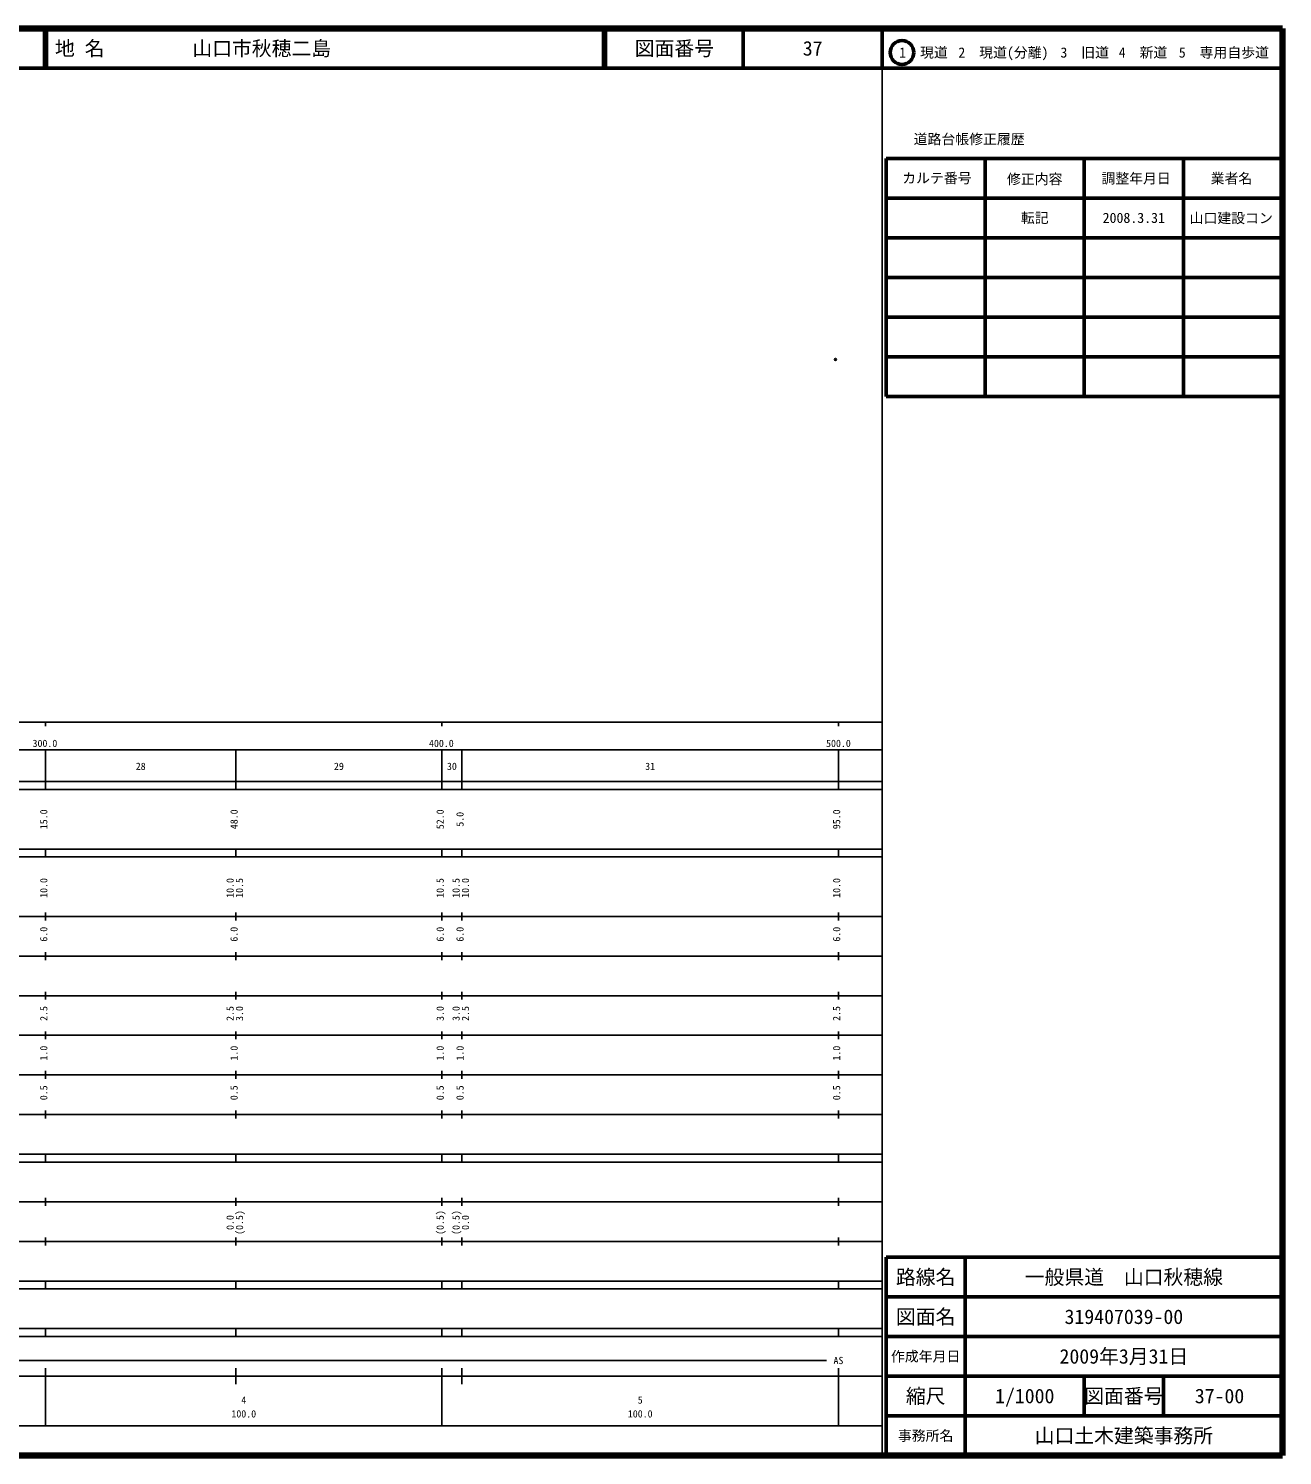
# Model space of a CAD drawing. Units: millimetres on the paper. Extents: x 40 to 680, y 20 to 380.
# Drawn here: x 363.7 to 680, y 20 to 380 of the extents above; entities that cross this region are included whole.
import ezdxf
from ezdxf.enums import TextEntityAlignment as Align

# ---------------------------------------------------------------- set-up
doc = ezdxf.new("R2010")
doc.units = ezdxf.units.MM
doc.header["$PDMODE"] = 32
doc.header["$PDSIZE"] = 0.5
doc.layers.add('M-OTRS', color=6, linetype='Continuous')
doc.layers.add('M-TTL-TXT', color=7, linetype='Continuous')
for name, color, linetype, lineweight in [('M-TTL', 2, 'Continuous', 140), ('M-TTL-BAND', 7, 'Continuous', 25), ('M-TTL-FRAM', 2, 'Continuous', 50), ('M-TTL-LINE', 7, 'Continuous', 50)]:
    doc.layers.add(name, color=color, linetype=linetype, lineweight=lineweight)
doc.styles.add('ＭＳ ゴシック', font='')
doc.styles.get('ＭＳ ゴシック').set_extended_font_data('MS Gothic')

msp = doc.modelspace()

# ---------------------------------------------------------------- linework, layer by layer
at = {"layer": 'M-OTRS'}
msp.add_point((567.234, 296.518), dxfattribs=at)
at = {"layer": 'M-TTL'}
for p, q in [((680, 380), (40, 380)), ((680, 20), (680, 380)), ((40, 20), (680, 20))]:
    msp.add_line(p, q, dxfattribs=at)
at = {"layer": 'M-TTL-BAND'}
for p, q in [((579, 20), (579, 370)), ((40, 205), (579, 205)), ((368, 205), (368, 204)), ((468, 205), (468, 204)), ((568, 205), (568, 204)), ((68, 198), (579, 198)), ((368, 188), (368, 198)), ((416, 188), (416, 198)), ((468, 188), (468, 198)), ((473, 188), (473, 198)), ((568, 188), (568, 198)), ((40, 190), (579, 190)), ((40, 188), (579, 188)), ((40, 173), (579, 173)), ((368, 171), (368, 173)), ((416, 171), (416, 173)), ((468, 171), (468, 173)), ((473, 171), (473, 173)), ((568, 171), (568, 173)), ((40, 171), (579, 171)), ((40, 156), (579, 156)), ((368, 155), (368, 157)), ((416, 155), (416, 157)), ((468, 155), (468, 157)), ((473, 155), (473, 157)), ((568, 155), (568, 157)), ((46, 146), (579, 146)), ((368, 145), (368, 147)), ((416, 145), (416, 147)), ((468, 145), (468, 147)), ((473, 145), (473, 147)), ((568, 145), (568, 147)), ((368, 135), (368, 137)), ((416, 135), (416, 137)), ((468, 135), (468, 137)), ((473, 135), (473, 137)), ((568, 135), (568, 137)), ((52, 136), (579, 136)), ((46, 126), (579, 126)), ((368, 125), (368, 127)), ((416, 125), (416, 127)), ((468, 125), (468, 127)), ((473, 125), (473, 127)), ((568, 125), (568, 127)), ((52, 116), (579, 116)), ((368, 115), (368, 117)), ((416, 115), (416, 117)), ((468, 115), (468, 117)), ((473, 115), (473, 117)), ((568, 115), (568, 117)), ((46, 106), (579, 106)), ((368, 105), (368, 107)), ((416, 105), (416, 107)), ((468, 105), (468, 107)), ((473, 105), (473, 107)), ((568, 105), (568, 107)), ((40, 96), (579, 96)), ((40, 94), (579, 94)), ((368, 94), (368, 96)), ((416, 94), (416, 96)), ((468, 94), (468, 96)), ((473, 94), (473, 96)), ((568, 94), (568, 96)), ((49, 84), (579, 84)), ((368, 83), (368, 85)), ((416, 83), (416, 85)), ((468, 83), (468, 85)), ((473, 83), (473, 85)), ((568, 83), (568, 85)), ((40, 74), (579, 74)), ((368, 73), (368, 75)), ((416, 73), (416, 75)), ((468, 73), (468, 75)), ((473, 73), (473, 75)), ((568, 73), (568, 75)), ((40, 64), (579, 64)), ((40, 62), (579, 62)), ((368, 62), (368, 64)), ((416, 62), (416, 64)), ((468, 62), (468, 64)), ((473, 62), (473, 64)), ((568, 62), (568, 64)), ((40, 52), (579, 52)), ((368, 50), (368, 52)), ((416, 50), (416, 52)), ((468, 50), (468, 52)), ((473, 50), (473, 52)), ((568, 50), (568, 52)), ((40, 50), (579, 50)), ((71, 44), (565, 44)), ((40, 40), (579, 40)), ((368, 27.5), (368, 42)), ((416, 38), (416, 42)), ((468, 27.5), (468, 42)), ((473, 38), (473, 42)), ((568, 27.5), (568, 42)), ((68, 27.5), (579, 27.5))]:
    msp.add_line(p, q, dxfattribs=at)
at = {"layer": 'M-TTL-FRAM'}
for p, q in [((580, 347.197), (580, 287.197)), ((580, 347.197), (680, 347.197)), ((580, 287.197), (680, 287.197)), ((680, 70), (580, 70)), ((580, 70), (580, 20))]:
    msp.add_line(p, q, dxfattribs=at)
at = {"layer": 'M-TTL-LINE'}
for p, q in [((367.75, 380), (367.75, 370)), ((368.25, 380), (368.25, 370)), ((508.747, 380), (508.747, 370)), ((509.247, 380), (509.247, 370)), ((543.997, 380), (543.997, 370)), ((579, 380), (579, 370)), ((40, 370), (680, 370)), ((605, 347.197), (605, 287.197)), ((630, 347.197), (630, 287.197)), ((655, 347.197), (655, 287.197)), ((580, 337.197), (680, 337.197)), ((580, 327.197), (680, 327.197)), ((580, 317.197), (680, 317.197)), ((580, 307.197), (680, 307.197)), ((580, 297.197), (680, 297.197)), ((600, 70), (600, 20)), ((680, 60), (580, 60)), ((680, 50), (580, 50)), ((680, 40), (580, 40)), ((630, 40), (630, 30)), ((650, 40), (650, 30)), ((680, 30), (580, 30))]:
    msp.add_line(p, q, dxfattribs=at)
msp.add_circle((584.031, 373.958), 3, dxfattribs=at)

# ---------------------------------------------------------------- texts
at = {"layer": 'M-TTL-BAND', "style": 'ＭＳ ゴシック'}
for s, p in [('300.0', (367.844, 198.195)), ('400.0', (467.844, 198.195)), ('500.0', (568, 198.195)), ('28', (392, 192.405)), ('29', (442, 192.405)), ('30', (470.5, 192.405)), ('31', (520.5, 192.405)), ('AS', (568, 42.5)), ('4', (418, 32.523)), ('5', (518, 32.523)), ('100.0', (418, 29.033)), ('100.0', (518, 29.033))]:
    msp.add_text(s, height=1.833, dxfattribs=at).set_placement(p, align=Align.BOTTOM_CENTER)
for s, p in [('15.0', (369, 180.5)), ('48.0', (417, 180.5)), ('52.0', (469, 180.5)), ('5.0', (474, 180.5)), ('95.0', (569, 180.5)), ('10.0', (369, 163.174)), ('10.0', (416, 163.174)), ('10.5', (418.37, 163.174)), ('10.5', (469, 163.174)), ('10.5', (473, 163.174)), ('10.0', (475.37, 163.174)), ('10.0', (569, 163.174)), ('6.0', (369, 151.5)), ('6.0', (417, 151.5)), ('6.0', (469, 151.5)), ('6.0', (474, 151.5)), ('6.0', (569, 151.5)), ('2.5', (369, 131.5)), ('2.5', (416, 131.5)), ('3.0', (418.37, 131.5)), ('3.0', (469, 131.5)), ('3.0', (473, 131.5)), ('2.5', (475.37, 131.5)), ('2.5', (569, 131.5)), ('1.0', (369, 121.5)), ('1.0', (417, 121.5)), ('1.0', (469, 121.5)), ('1.0', (474, 121.5)), ('1.0', (569, 121.5)), ('0.5', (369, 111.5)), ('0.5', (417, 111.5)), ('0.5', (469, 111.5)), ('0.5', (474, 111.5)), ('0.5', (569, 111.5)), ('0.0', (416, 78.764)), ('(0.5)', (418.37, 78.764)), ('(0.5)', (469, 78.764)), ('(0.5)', (473, 78.764)), ('0.0', (475.37, 78.764))]:
    msp.add_text(s, height=1.833, rotation=90, dxfattribs=at).set_placement(p, align=Align.BOTTOM_CENTER)
at = {"layer": 'M-TTL-TXT', "style": 'ＭＳ ゴシック'}
for s, p in [('地 名', (370.38, 375)), ('山口市秋穂二島', (405.024, 375))]:
    msp.add_text(s, height=3.666, dxfattribs=at).set_placement(p, align=Align.MIDDLE_LEFT)
for s, height, p in [('図面番号', 3.666, (526.622, 375)), ('37', 3.666, (561.497, 375)), ('1\u3000現道', 2.566, (589.448, 373.958)), ('2\u3000現道(分離)', 2.566, (609.619, 373.958)), ('3\u3000旧道', 2.566, (630.121, 373.958)), ('4\u3000新道', 2.566, (644.824, 373.958)), ('5\u3000専用自歩道', 2.566, (665.228, 373.958)), ('道路台帳修正履歴', 2.566, (600.968, 352.113)), ('カルテ番号', 2.566, (592.839, 342.277)), ('修正内容', 2.566, (617.509, 342.023)), ('調整年月日', 2.566, (643.089, 342.197)), ('業者名', 2.566, (667.134, 342.197)), ('転記', 2.566, (617.5, 332.245)), ('2008.3.31', 2.566, (642.5, 332.245)), ('山口建設コン', 2.566, (667.077, 332.189)), ('路線名', 3.666, (590, 65)), ('路線名', 3.666, (590, 65)), ('一般県道\u3000山口秋穂線', 3.666, (640, 65)), ('図面名', 3.666, (590, 55)), ('図面名', 3.666, (590, 55)), ('319407039-00', 3.666, (640, 55)), ('2009年3月31日', 3.666, (640, 45)), ('作成年月日', 2.566, (590, 45)), ('作成年月日', 2.566, (590, 45)), ('縮尺', 3.666, (590, 35)), ('縮尺', 3.666, (590, 35)), ('1/1000', 3.666, (615, 35)), ('図面番号', 3.666, (640, 35)), ('図面番号', 3.666, (640, 35)), ('37-00', 3.666, (664.125, 35)), ('事務所名', 2.566, (590, 25)), ('事務所名', 2.566, (590, 25)), ('山口土木建築事務所', 3.666, (640, 25))]:
    msp.add_text(s, height=height, dxfattribs=at).set_placement(p, align=Align.MIDDLE_CENTER)

doc.saveas('drawing.dxf')
